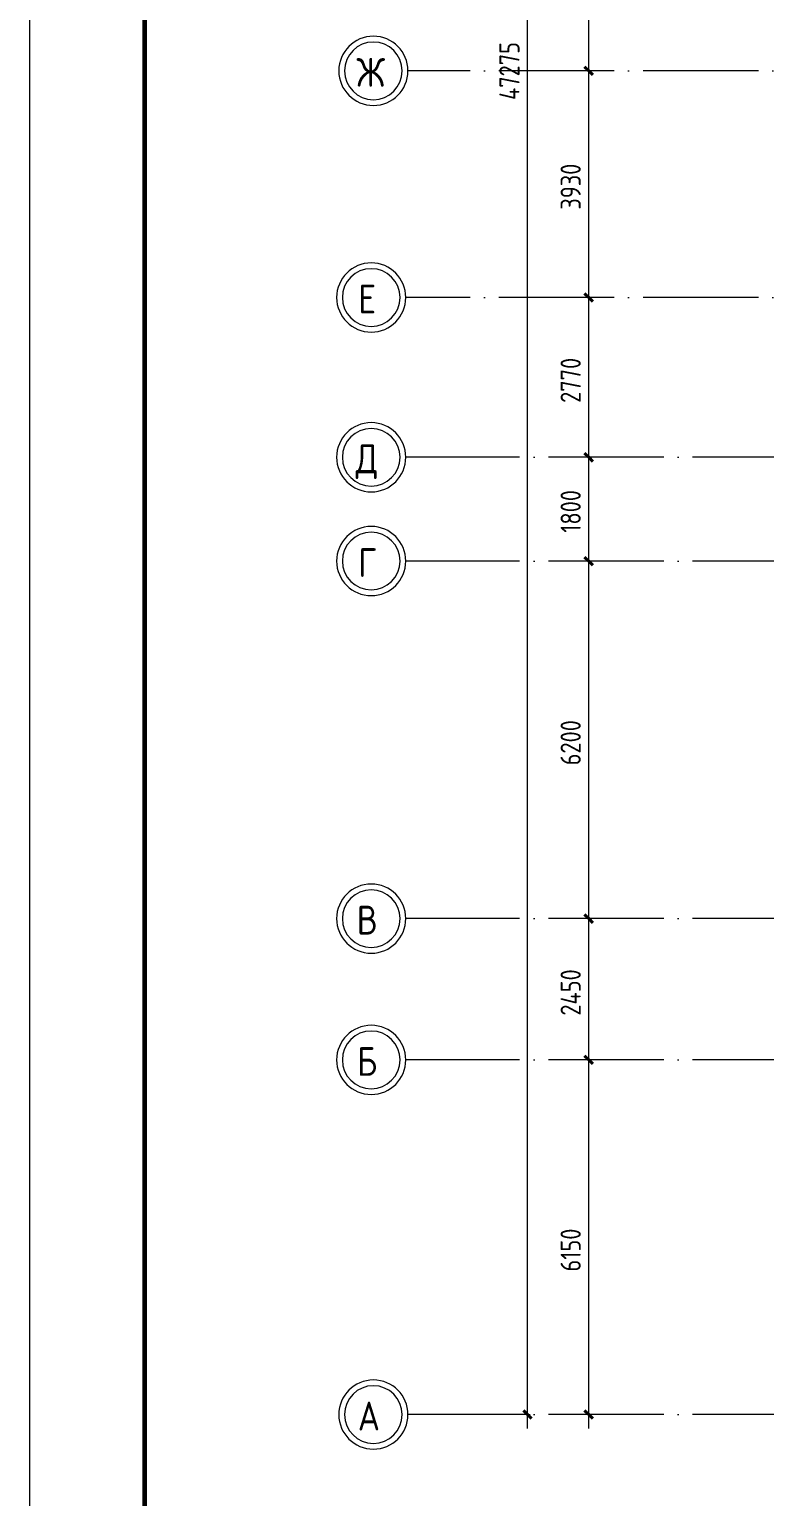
# Model space of a CAD drawing. Header units: millimetres. Extents: x -1073752 to 1436911, y -1379358 to 94781.
# Drawn here: x -1071744 to -1058988, y -1027779 to -1002336 of the extents above; entities that cross this region are included whole.
import ezdxf

# ---------------------------------------------------------------- set-up
doc = ezdxf.new("R2010")
doc.units = ezdxf.units.MM
doc.linetypes.add('ADSK_Линия сетки', pattern=[25, 20, -2.5, 0, -2.5])
for name, color, linetype, lineweight in [('Оси', 252, 'Continuous', 9), ('ОФ_рамка', 8, 'Continuous', 60), ('Размеры', 250, 'Continuous', 9)]:
    doc.layers.add(name, color=color, linetype=linetype, lineweight=lineweight)
doc.styles.add('GOST Common_1', font='', dxfattribs={"width": 0.9, "height": 350})
doc.styles.add('GOST Common_3', font='', dxfattribs={"height": 3.5})
doc.styles.get('GOST Common_1').set_extended_font_data('GOST Common')
doc.styles.get('GOST Common_3').set_extended_font_data('GOST 2.304 type A')

# ---------------------------------------------------------------- blocks, each defined once
blk = doc.blocks.new('2 этаж')
at = {"layer": 'Оси', "color": 251, "linetype": 'ADSK_Линия сетки', "ltscale": 100, "true_color": 0x636466}
for p, q in [((139683, 4661), (93604, 4661)), ((139683, 731), (93566, 731)), ((170543, -2039), (93566, -2039)), ((170543, -3839), (93566, -3839)), ((170543, -10039), (93566, -10039)), ((170543, -12489), (93566, -12489)), ((170543, -18639), (93604, -18639))]:
    blk.add_line(p, q, dxfattribs=at)
at = {"layer": 'Оси', "color": 251, "lineweight": 20, "true_color": 0x636466}
for centre, radius, start, end in [((93004, 4661), 600, 90, 270), ((93004, 4661), 500, 90, 270), ((93004, 4661), 600, 270, 90), ((93004, 4661), 500, 270, 90), ((92966, 731), 600, 90, 270), ((92966, 731), 600, 270, 90), ((92966, 731), 500, 90, 270), ((92966, 731), 500, 270, 90), ((92966, -2039), 600, 90, 270), ((92966, -2039), 600, 270, 90), ((92966, -2039), 500, 90, 270), ((92966, -2039), 500, 270, 90), ((92966, -3839), 600, 90, 270), ((92966, -3839), 600, 270, 90), ((92966, -3839), 500, 90, 270), ((92966, -3839), 500, 270, 90), ((92966, -10039), 600, 90, 270), ((92966, -10039), 500, 90, 270), ((92966, -10039), 600, 270, 90), ((92966, -10039), 500, 270, 90), ((92966, -12489), 600, 90, 270), ((92966, -12489), 600, 270, 90), ((92966, -12489), 500, 90, 270), ((92966, -12489), 500, 270, 90), ((93004, -18639), 600, 90, 270), ((93004, -18639), 600, 270, 90), ((93004, -18639), 500, 90, 270), ((93004, -18639), 500, 270, 90)]:
    blk.add_arc(centre, radius, start, end, dxfattribs=at)
at = {"layer": 'Размеры', "color": 251, "lineweight": 20, "true_color": 0x636466}
for p, q in [((95676, -18880), (95676, 28511)), ((96739, 4661), (96739, 8691)), ((96739, 4661), (96589, 4661)), ((96739, 4661), (96589, 4661)), ((96739, 731), (96739, 4661)), ((96739, 4661), (96789, 4661)), ((96739, 4661), (96789, 4661)), ((96739, 731), (96589, 731)), ((96739, 731), (96589, 731)), ((96739, -2039), (96739, 731)), ((96739, 731), (96789, 731)), ((96739, 731), (96789, 731)), ((96739, -2039), (96589, -2039)), ((96739, -2039), (96589, -2039)), ((96739, -3839), (96739, -2039)), ((96739, -2039), (96789, -2039)), ((96739, -2039), (96789, -2039)), ((96739, -3839), (96589, -3839)), ((96739, -3839), (96589, -3839)), ((96739, -10039), (96739, -3839)), ((96739, -3839), (96789, -3839)), ((96739, -3839), (96789, -3839)), ((96739, -10039), (96589, -10039)), ((96739, -10039), (96589, -10039)), ((96739, -12489), (96739, -10039)), ((96739, -10039), (96789, -10039)), ((96739, -10039), (96789, -10039)), ((96739, -12489), (96589, -12489)), ((96739, -12489), (96589, -12489)), ((96739, -18880), (96739, -12489)), ((96739, -12489), (96789, -12489)), ((96739, -12489), (96789, -12489)), ((95676, -18639), (95526, -18639)), ((95676, -18639), (95726, -18639)), ((96739, -18639), (96589, -18639)), ((96739, -18639), (96789, -18639))]:
    blk.add_line(p, q, dxfattribs=at)
at = {"layer": 'Размеры', "color": 251, "lineweight": 40, "true_color": 0x636466}
for p, q in [((96739, 4661), (96668, 4731)), ((96739, 4661), (96668, 4731)), ((96739, 4661), (96810, 4590)), ((96739, 4661), (96810, 4590)), ((96739, 731), (96668, 801)), ((96739, 731), (96668, 801)), ((96739, 731), (96810, 660)), ((96739, 731), (96810, 660)), ((96739, -2039), (96668, -1969)), ((96739, -2039), (96668, -1969)), ((96739, -2039), (96810, -2110)), ((96739, -2039), (96810, -2110)), ((96739, -3839), (96668, -3769)), ((96739, -3839), (96668, -3769)), ((96739, -3839), (96810, -3910)), ((96739, -3839), (96810, -3910)), ((96739, -10039), (96668, -9969)), ((96739, -10039), (96668, -9969)), ((96739, -10039), (96810, -10110)), ((96739, -10039), (96810, -10110)), ((96739, -12489), (96668, -12419)), ((96739, -12489), (96668, -12419)), ((96739, -12489), (96810, -12560)), ((96739, -12489), (96810, -12560)), ((95676, -18639), (95606, -18569)), ((96739, -18639), (96668, -18569)), ((95676, -18639), (95747, -18710)), ((96739, -18639), (96810, -18710))]:
    blk.add_line(p, q, dxfattribs=at)
at = {"layer": 'Оси', "color": 251, "true_color": 0x636466, "style": 'GOST Common_1', "width": 0.9}
for s, p in [('Ж', (92709, 4385)), ('Е', (92740, 455)), ('Д', (92695, -2315)), ('Г', (92740, -4115)), ('В', (92716, -10315)), ('Б', (92719, -12765)), ('А', (92733, -18915))]:
    blk.add_text(s, height=500, dxfattribs=at).set_placement(p)
at = {"layer": 'Размеры', "color": 251, "lineweight": 20, "true_color": 0x636466, "char_height": 350, "attachment_point": 1, "rotation": 90, "line_spacing_factor": 1.022761, "style": 'GOST Common_3'}
for s, insert, width in [('47275', (95189, 4156), 1360.27), ('3930', (96251, 2254), 1059.58), ('2770', (96251, -1096), 1059.58), ('1800', (96251, -3348), 980.83), ('6200', (96251, -7381), 1059.58), ('2450', (96251, -11721), 1095.38), ('6150', (96251, -16158), 1095.38)]:
    blk.add_mtext(s, dxfattribs=dict(at, insert=insert, width=width))
blk = doc.blocks.new('А0')
at = {"layer": 'ОФ_рамка', "color": 0, "linetype": 'Continuous', "lineweight": 5, "ltscale": 100}
blk.add_lwpolyline([(222168, -309617), (222168, -393717)], dxfattribs=at)
at = {"layer": 'ОФ_рамка', "color": 0, "linetype": 'Continuous', "ltscale": 100}
blk.add_lwpolyline([(224168, -310117), (224168, -393217)], dxfattribs=at)

msp = doc.modelspace()

# ---------------------------------------------------------------- block references
msp.add_blockref('2 этаж', (-1158779.2, -1007716.5))
at = {"layer": 'ОФ_рамка', "color": 0, "lineweight": -2}
msp.add_blockref('А0', (-1293911.6, -659505.4), dxfattribs=at)

doc.saveas('drawing.dxf')
